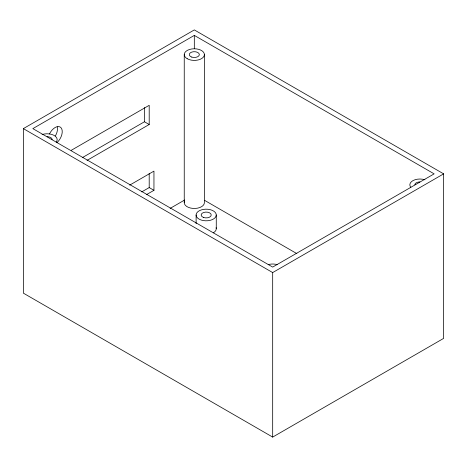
<?xml version="1.0" encoding="UTF-8"?>
<svg xmlns="http://www.w3.org/2000/svg" width="467" height="467" viewBox="0 0 467 467"><rect width="100%" height="100%" fill="white"/><g stroke="black" fill="none" stroke-linecap="round" stroke-linejoin="round"><path stroke-width="0.7" d="M23.35 128.623L194.319 29.911L443.65 173.864L443.65 338.377L272.681 437.089L23.35 293.136L23.35 128.623L272.681 272.57L443.65 173.864M194.319 35.399L32.848 128.623L272.681 267.089L434.152 173.864L194.319 35.399L194.319 48.527M71.352 150.263L149.201 105.314L149.201 124.508L87.049 160.391M82.297 157.653L144.455 121.77L149.201 124.508M129.698 185.125L153.952 171.12L153.952 190.314L146.486 194.622M141.74 191.884L149.201 187.576L153.952 190.314M170.134 208.393L184.669 199.999M204.604 200.366L296.86 253.628M272.681 272.57L272.681 437.089M216.268 214.995A10.076 5.814 0 0 1 201.154 220.033A10.076 5.814 0 0 1 201.154 209.957A10.076 5.814 0 0 1 216.268 214.995L216.268 228.702M204.394 54.592L204.394 202.655A10.076 5.814 0 0 1 193.005 208.422A10.076 5.814 0 0 1 184.588 201.149M196.117 214.995L196.117 223.652M184.243 54.592L184.243 202.655M149.201 173.356L149.201 187.576M144.455 107.55L144.455 121.77M57.248 126.896A10.076 5.814 -60 0 1 55.404 135.903M49.467 133.994A10.076 5.814 -60 0 1 61.043 127.748A10.076 5.814 -60 0 1 56.962 142.622M216.116 227.692A10.076 5.814 0 0 1 213.314 232.817M268.221 264.614A10.076 5.814 0 0 1 277.141 264.614M414.865 184.833A5.038 2.907 0 0 1 419.903 181.92M410.773 187.29A10.076 5.814 0 0 1 413.097 180.542A10.076 5.814 0 0 1 424.941 179.795M47.097 136.679A5.038 2.907 0 0 1 52.135 139.586M42.059 134.554A10.076 5.814 0 0 1 53.903 135.302A10.076 5.814 0 0 1 56.227 142.05M203.676 217.511A5.038 2.907 0 0 0 211.23 214.995A5.038 2.907 0 0 0 203.676 212.473A5.038 2.907 0 0 0 203.676 217.511M191.803 57.108A5.038 2.907 0 0 0 199.356 54.592A5.038 2.907 0 0 0 191.803 52.071A5.038 2.907 0 0 0 191.803 57.108M187.197 58.702A10.076 5.814 0 0 0 204.05 56.098A10.076 5.814 0 0 0 191.709 48.971A10.076 5.814 0 0 0 187.197 58.702"/></g></svg>
